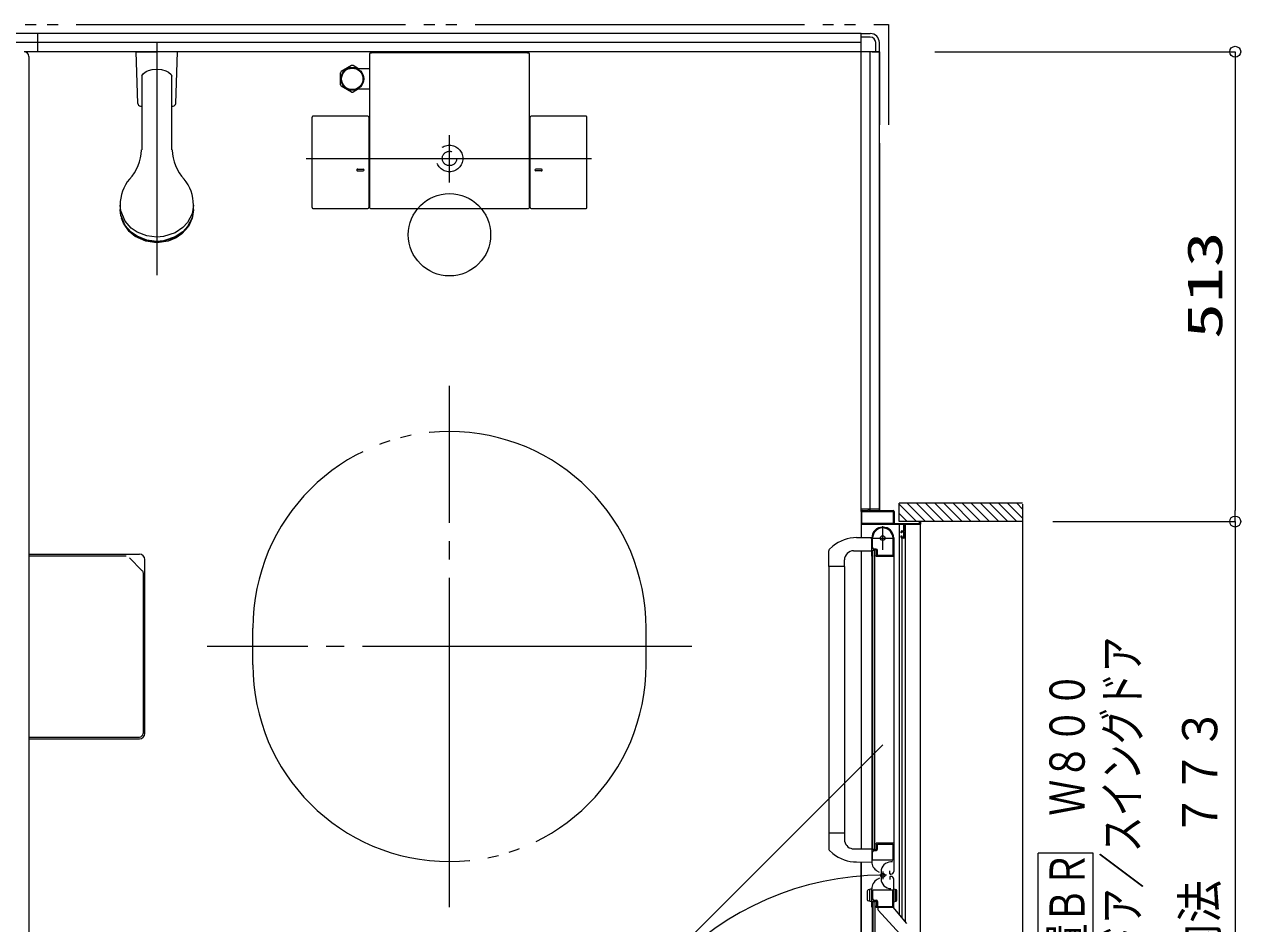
# Model space of a CAD drawing. Units: millimetres on the paper. Extents: x -305 to 305, y -152 to 152.
# Drawn here: x -164.2 to -97.7, y 32.4 to 81.6 of the extents above; entities that cross this region are included whole.
import ezdxf
from ezdxf.enums import TextEntityAlignment as Align

# ---------------------------------------------------------------- set-up
doc = ezdxf.new("R2010")
doc.units = ezdxf.units.MM
for name, pattern in [('DASHED2', [3, 2, -1]), ('LONG_CHAIN', [21, 18, -1, 1, -1]), ('LONG_DOUBLE_CHAIN', [21.8, 18, -1, 0.6, -0.6, 0.6, -1])]:
    doc.linetypes.add(name, pattern=pattern)
doc.layers.add('0-0_0', color=7, linetype='Continuous', lineweight=9)
doc.layers.add('0-1_VIEW0001', color=7, linetype='Continuous', lineweight=9)
doc.styles.add('ＭＳ ゴシック', font='')
doc.styles.get('ＭＳ ゴシック').set_extended_font_data('MS Gothic')

# ---------------------------------------------------------------- blocks, each defined once
blk = doc.blocks.new('_ORIGIN')
at = {"layer": '0-0_0'}
blk.add_line((0, 0), (-1, 0), dxfattribs=at)
blk.add_circle((0, 0), 0.5, dxfattribs=at)

msp = doc.modelspace()

# ---------------------------------------------------------------- linework, layer by layer
at = {"layer": '0-0_0'}
for p, q in [((-114.394, 80.074), (-97.984, 80.074)), ((-97.984, 79.474), (-97.984, 55.004)), ((-107.945, 54.404), (-97.984, 54.404)), ((-107.945, 54.404), (-97.984, 54.404)), ((-97.984, 53.804), (-97.984, 16.354))]:
    msp.add_line(p, q, dxfattribs=at)
at = {"layer": '0-1_VIEW0001', "linetype": 'LONG_DOUBLE_CHAIN'}
for p, q in [((-204.934, 81.573), (-116.934, 81.573)), ((-116.934, 81.573), (-116.934, 76.074)), ((-151.684, 46.573), (-151.684, 48.573)), ((-151.684, 46.573), (-151.684, 48.573)), ((-130.184, 46.573), (-130.184, 48.573)), ((-130.184, 46.573), (-130.184, 48.573)), ((-117.249, 42.195), (-128.01, 31.434))]:
    msp.add_line(p, q, dxfattribs=at)
at = {"layer": '0-1_VIEW0001'}
for p, q in [((-118.434, 81.073), (-203.434, 81.073)), ((-118.434, 81.073), (-203.434, 81.073)), ((-118.434, 80.573), (-203.434, 80.573)), ((-163.434, 80.073), (-163.434, 81.073)), ((-118.434, 54.948), (-118.434, 81.073)), ((-118.434, 80.673), (-118.434, 81.073)), ((-118.434, 81.073), (-117.934, 81.073)), ((-117.934, 80.873), (-118.434, 80.873)), ((-117.634, 80.073), (-117.634, 80.573)), ((-117.434, 80.073), (-117.434, 80.573)), ((-117.434, 80.073), (-164.167, 80.073)), ((-163.934, 79.824), (-163.934, 15.323)), ((-158.059, 80.072), (-156.934, 80.072)), ((-157.967, 77.245), (-158.059, 80.072)), ((-155.809, 80.072), (-156.934, 80.072)), ((-155.901, 77.245), (-155.809, 80.072)), ((-145.309, 79.97), (-145.309, 71.568)), ((-136.677, 80.018), (-145.192, 80.018)), ((-136.559, 71.568), (-136.559, 79.97)), ((-117.934, 54.998), (-117.934, 80.073)), ((-117.834, 80.073), (-117.434, 80.073)), ((-117.434, 54.998), (-117.434, 80.073)), ((-117.434, 80.073), (-117.434, 76.074)), ((-146.296, 79.317), (-146.852, 78.995)), ((-145.902, 79.143), (-146.202, 79.317)), ((-145.309, 79.143), (-145.951, 79.143)), ((-157.759, 78.751), (-157.759, 74.707)), ((-156.109, 74.707), (-156.109, 78.746)), ((-146.899, 78.272), (-146.899, 78.914)), ((-146.296, 77.87), (-146.852, 78.191)), ((-145.902, 78.043), (-146.202, 77.87)), ((-145.949, 78.043), (-145.309, 78.043)), ((-157.817, 77.1), (-157.759, 77.1)), ((-156.109, 77.1), (-156.051, 77.1)), ((-148.449, 71.568), (-148.449, 76.498)), ((-145.399, 76.548), (-148.399, 76.548)), ((-145.349, 76.498), (-145.349, 71.568)), ((-136.519, 71.568), (-136.519, 76.498)), ((-133.469, 76.548), (-136.469, 76.548)), ((-133.419, 71.568), (-133.419, 76.498)), ((-117.434, 75.074), (-117.434, 54.998)), ((-145.951, 73.663), (-145.648, 73.663)), ((-145.95, 73.563), (-145.648, 73.563)), ((-135.918, 73.663), (-136.22, 73.663)), ((-135.919, 73.563), (-136.22, 73.563)), ((-158.934, 71.694), (-158.934, 71.463)), ((-154.934, 71.463), (-154.934, 71.694)), ((-148.399, 71.518), (-145.399, 71.518)), ((-145.259, 71.518), (-136.609, 71.518)), ((-136.469, 71.518), (-133.469, 71.518)), ((-109.609, 55.398), (-116.359, 55.398)), ((-116.359, 54.399), (-116.359, 55.398)), ((-115.41, 54.398), (-116.359, 55.348)), ((-114.91, 54.398), (-115.909, 55.398)), ((-114.41, 54.398), (-115.409, 55.398)), ((-113.909, 54.398), (-114.909, 55.398)), ((-113.409, 54.398), (-114.409, 55.398)), ((-112.909, 54.398), (-113.909, 55.398)), ((-112.409, 54.398), (-113.409, 55.398)), ((-111.909, 54.398), (-112.909, 55.398)), ((-111.409, 54.398), (-112.409, 55.398)), ((-110.909, 54.398), (-111.909, 55.398)), ((-110.414, 54.398), (-111.414, 55.398)), ((-109.919, 54.398), (-110.919, 55.398)), ((-109.609, 54.583), (-110.424, 55.398)), ((-109.609, 55.078), (-109.929, 55.398)), ((-109.609, 55.347), (-109.609, 14.748)), ((-117.434, 55.073), (-118.434, 55.073)), ((-118.434, 54.95), (-118.434, 53.524)), ((-118.389, 54.313), (-118.389, 54.938)), ((-118.384, 54.998), (-118.049, 54.998)), ((-118.374, 54.953), (-116.694, 54.953)), ((-118.034, 55.013), (-118.034, 55.063)), ((-118.024, 55.073), (-118.004, 55.073)), ((-117.994, 55.063), (-117.994, 55.013)), ((-117.979, 54.998), (-116.684, 54.998)), ((-116.679, 54.938), (-116.679, 54.313)), ((-116.634, 54.948), (-116.634, 54.313)), ((-115.91, 54.398), (-116.359, 54.848)), ((-116.114, 54.248), (-118.409, 54.248)), ((-116.694, 54.298), (-118.374, 54.298)), ((-116.619, 54.298), (-115.249, 54.298)), ((-109.609, 54.398), (-116.359, 54.398)), ((-116.328, 32.903), (-116.328, 54.248)), ((-116.199, 53.898), (-116.114, 53.898)), ((-116.099, 53.913), (-116.099, 54.233)), ((-116.049, 54.233), (-116.049, 53.548)), ((-115.199, 54.248), (-116.034, 54.248)), ((-116.011, 32.519), (-116.011, 54.248)), ((-115.234, 54.313), (-115.234, 54.383)), ((-115.184, 54.383), (-115.184, 54.263)), ((-115.184, 15.898), (-115.184, 54.248)), ((-118.677, 53.523), (-117.859, 53.526)), ((-117.849, 52.513), (-117.849, 53.498)), ((-117.804, 52.968), (-117.804, 53.498)), ((-116.699, 53.572), (-116.699, 52.558)), ((-116.649, 53.499), (-116.649, 36.823)), ((-116.249, 53.793), (-116.249, 53.848)), ((-116.249, 53.548), (-116.249, 53.613)), ((-116.214, 53.778), (-116.234, 53.778)), ((-116.234, 53.628), (-116.214, 53.628)), ((-116.199, 53.838), (-116.199, 53.793)), ((-116.199, 53.613), (-116.199, 53.568)), ((-116.099, 53.498), (-116.199, 53.498)), ((-116.188, 32.733), (-116.188, 53.498)), ((-116.114, 53.853), (-116.184, 53.853)), ((-116.184, 53.553), (-116.114, 53.553)), ((-116.099, 53.568), (-116.099, 53.838)), ((-163.934, 52.623), (-157.884, 52.623)), ((-120.199, 51.948), (-120.199, 52.808)), ((-119.973, 53.061), (-120.172, 52.877)), ((-118.844, 52.803), (-117.849, 52.803)), ((-118.434, 52.798), (-118.434, 36.524)), ((-117.684, 52.823), (-117.784, 52.823)), ((-117.784, 36.498), (-117.784, 52.823)), ((-117.634, 52.848), (-117.759, 52.848)), ((-117.614, 52.893), (-117.729, 52.893)), ((-117.684, 36.498), (-117.684, 52.823)), ((-117.624, 52.527), (-117.624, 52.533)), ((-117.584, 52.573), (-117.584, 52.798)), ((-117.539, 52.558), (-117.539, 52.818)), ((-116.709, 52.548), (-117.529, 52.548)), ((-157.584, 42.823), (-157.584, 52.323)), ((-120.199, 51.948), (-120.199, 36.512)), ((-119.344, 51.948), (-120.199, 51.948)), ((-119.349, 51.948), (-119.349, 37.374)), ((-119.344, 51.948), (-119.344, 52.303)), ((-117.834, 36.823), (-117.834, 52.498)), ((-117.808, 52.498), (-117.834, 52.498)), ((-117.786, 52.52), (-117.795, 52.505)), ((-117.614, 52.505), (-117.622, 52.52)), ((-116.659, 52.498), (-117.601, 52.498)), ((-163.934, 42.523), (-157.884, 42.523)), ((-119.344, 37.374), (-120.199, 37.374)), ((-119.344, 37.374), (-119.344, 37.019)), ((-117.849, 36.808), (-117.849, 35.822)), ((-117.834, 36.823), (-117.808, 36.823)), ((-117.795, 36.816), (-117.786, 36.802)), ((-117.624, 36.788), (-117.624, 36.794)), ((-117.622, 36.802), (-117.614, 36.816)), ((-116.649, 36.823), (-117.601, 36.823)), ((-117.584, 36.523), (-117.584, 36.748)), ((-117.539, 36.508), (-117.539, 36.758)), ((-117.524, 36.773), (-116.709, 36.773)), ((-116.699, 36.763), (-116.699, 35.903)), ((-116.649, 36.854), (-116.649, 35.284)), ((-119.974, 36.261), (-120.172, 36.444)), ((-118.914, 36.524), (-117.859, 36.524)), ((-117.804, 35.908), (-117.804, 36.358)), ((-117.784, 36.498), (-117.684, 36.498)), ((-117.759, 36.473), (-117.634, 36.473)), ((-117.729, 36.433), (-117.614, 36.433)), ((-105.755, 36.285), (-108.755, 36.285)), ((-108.755, 24.285), (-108.755, 36.285)), ((-105.755, 24.285), (-105.755, 36.285)), ((-118.677, 35.798), (-117.859, 35.796)), ((-118.434, 14.073), (-118.434, 35.798)), ((-118.434, 35.798), (-118.434, 15.198)), ((-116.709, 35.893), (-117.789, 35.893)), ((-117.419, 35.227), (-117.549, 35.302)), ((-117.343, 35.263), (-117.343, 34.883)), ((-116.854, 35.158), (-116.854, 35.308)), ((-116.723, 35.803), (-116.803, 35.803)), ((-117.419, 34.919), (-117.549, 34.844)), ((-116.854, 34.988), (-116.854, 34.838)), ((-116.799, 35.133), (-116.829, 35.133)), ((-116.799, 35.013), (-116.829, 35.013)), ((-116.649, 33.293), (-116.649, 34.863)), ((-118.099, 34.198), (-118.099, 33.747)), ((-117.849, 34.323), (-118.044, 34.27)), ((-117.949, 33.649), (-117.949, 34.296)), ((-117.849, 33.338), (-117.849, 34.324)), ((-117.804, 34.238), (-117.804, 33.788)), ((-116.709, 34.253), (-117.789, 34.253)), ((-116.699, 33.383), (-116.699, 34.243)), ((-116.549, 33.649), (-116.549, 34.296)), ((-116.499, 34.256), (-116.499, 33.69)), ((-117.849, 33.623), (-118.044, 33.675)), ((-117.834, 33.323), (-117.834, 17.648)), ((-117.834, 33.323), (-117.808, 33.323)), ((-117.795, 33.33), (-117.786, 33.345)), ((-117.784, 33.648), (-117.784, 17.323)), ((-117.784, 33.648), (-117.684, 33.648)), ((-117.759, 33.673), (-117.634, 33.673)), ((-117.729, 33.713), (-117.614, 33.713)), ((-117.684, 33.648), (-117.684, 17.323)), ((-117.624, 33.358), (-117.624, 33.352)), ((-117.622, 33.345), (-117.614, 33.33)), ((-117.601, 33.323), (-116.659, 33.323)), ((-117.584, 33.623), (-117.584, 33.398)), ((-117.539, 33.638), (-117.539, 33.388)), ((-117.524, 33.373), (-116.709, 33.373)), ((-117.524, 33.323), (-117.524, 33.232)), ((-115.936, 32.428), (-116.674, 33.323)), ((-116.649, 33.623), (-116.525, 33.656)), ((-117.495, 33.161), (-116.317, 31.873))]:
    msp.add_line(p, q, dxfattribs=at)
at = {"layer": '0-1_VIEW0001', "linetype": 'LONG_CHAIN'}
for p, q in [((-156.934, 80.598), (-156.934, 67.857)), ((-140.934, 72.938), (-140.934, 75.514)), ((-148.768, 74.243), (-133.173, 74.243)), ((-140.934, 33.323), (-140.934, 61.823)), ((-140.934, 33.323), (-140.934, 61.823)), ((-117.249, 52.848), (-117.249, 54.148)), ((-117.899, 53.498), (-116.599, 53.498)), ((-127.684, 47.573), (-154.184, 47.573)), ((-127.684, 47.573), (-154.184, 47.573)), ((-117.249, 35.286), (-117.249, 34.861)), ((-117.037, 35.073), (-117.428, 35.073))]:
    msp.add_line(p, q, dxfattribs=at)
at = {"layer": '0-1_VIEW0001', "color": 4}
for p, q in [((-163.934, 52.521), (-158.616, 52.521)), ((-157.745, 51.733), (-158.434, 52.422)), ((-157.686, 51.591), (-157.686, 42.825)), ((-163.934, 42.625), (-157.886, 42.625))]:
    msp.add_line(p, q, dxfattribs=at)
at = {"layer": '0-1_VIEW0001'}
for points in [[(-145.259, 80.02), (-145.192, 80.02), (-145.192, 80.018)], [(-136.677, 80.018), (-136.677, 80.02), (-136.609, 80.02)], [(-157.759, 78.751), (-157.664, 78.881), (-157.51, 78.994), (-157.381, 79.052), (-157.191, 79.104), (-156.935, 79.128), (-156.682, 79.105), (-156.434, 79.03), (-156.294, 78.952), (-156.157, 78.825), (-156.109, 78.746)], [(-154.934, 71.694), (-155.009, 71.22), (-155.25, 70.751), (-155.502, 70.473), (-155.927, 70.183), (-156.57, 69.974), (-156.934, 69.944), (-157.476, 70.01), (-158.013, 70.22), (-158.33, 70.441), (-158.662, 70.812), (-158.901, 71.375), (-158.934, 71.694)], [(-154.934, 71.463), (-155.009, 70.99), (-155.25, 70.52), (-155.502, 70.243), (-155.927, 69.952), (-156.57, 69.743), (-156.934, 69.714), (-157.476, 69.779), (-158.013, 69.99), (-158.33, 70.211), (-158.662, 70.582), (-158.901, 71.145), (-158.934, 71.463)], [(-154.934, 71.439), (-155.009, 70.965), (-155.25, 70.496), (-155.502, 70.218), (-155.927, 69.928), (-156.57, 69.719), (-156.934, 69.69), (-157.476, 69.755), (-158.013, 69.966), (-158.33, 70.186), (-158.662, 70.558), (-158.901, 71.121), (-158.934, 71.439)], [(-155.007, 70.973), (-155.21, 70.52), (-155.564, 70.121), (-155.868, 69.913), (-156.321, 69.725), (-156.934, 69.64), (-157.538, 69.723), (-158.124, 69.987), (-158.452, 70.259), (-158.761, 70.702), (-158.862, 70.973)], [(-116.649, 33.623), (-116.649, 34.323), (-116.525, 34.289)]]:
    msp.add_lwpolyline(points, dxfattribs=at)
at = {"layer": '0-1_VIEW0001', "color": 4}
for points in [[(-157.745, 51.733), (-157.719, 51.701), (-157.706, 51.677)], [(-157.706, 51.677), (-157.691, 51.633), (-157.686, 51.591)]]:
    msp.add_lwpolyline(points, dxfattribs=at)
at = {"layer": '0-1_VIEW0001'}
for centre, radius in [((-146.249, 78.593), 0.625), ((-146.249, 78.593), 0.586), ((-117.249, 53.498), 0.125), ((-117.249, 35.073), 0.113)]:
    msp.add_circle(centre, radius, dxfattribs=at)
at = {"layer": '0-1_VIEW0001', "linetype": 'DASHED2'}
for radius in [0.725, 0.395]:
    msp.add_circle((-140.934, 74.243), radius, dxfattribs=at)
at = {"layer": '0-1_VIEW0001', "linetype": 'LONG_DOUBLE_CHAIN'}
msp.add_circle((-140.934, 70.073), 2.25, dxfattribs=at)
at = {"layer": '0-1_VIEW0001'}
for centre, radius, start, end in [((-117.934, 80.573), 0.5, 0, 90), ((-117.934, 80.573), 0.3, 0, 90), ((-164.184, 79.824), 0.25, 0, 90), ((-145.259, 79.97), 0.05, 90, 180), ((-146.249, 78.593), 0.725, 86.29156, 93.70844), ((-146.249, 78.593), 0.725, 146.29156, 153.70844), ((-146.249, 78.593), 0.725, 206.29156, 213.70844), ((-146.249, 78.593), 0.725, 266.29156, 273.70844), ((-157.817, 77.25), 0.15, 181.85924, 263.59563), ((-156.051, 77.25), 0.15, 276.40458, 358.14077), ((-148.399, 76.498), 0.05, 90, 180), ((-145.399, 76.498), 0.05, 0, 90), ((-136.469, 76.498), 0.05, 90, 180), ((-133.469, 76.498), 0.05, 359.99997, 90), ((-160.268, 74.808), 2.5, 317.34318, 357.6964), ((-153.601, 74.808), 2.5, 182.30366, 222.65686), ((-145.949, 73.613), 0.05, 88.07467, 270), ((-145.649, 73.613), 0.05, 270, 90), ((-136.219, 73.613), 0.05, 90, 270), ((-135.919, 73.613), 0.05, 270, 91.92533), ((-156.81, 71.738), 2.125, 139.64678, 181.19028), ((-157.059, 71.738), 2.125, 358.80972, 40.3532), ((-148.399, 71.568), 0.05, 180, 270), ((-145.399, 71.568), 0.05, 270, 0), ((-145.259, 71.568), 0.05, 180, 270), ((-136.609, 71.568), 0.05, 270, 0), ((-136.469, 71.568), 0.05, 180, 270), ((-133.469, 71.568), 0.05, 270, 359.99997), ((-118.384, 54.948), 0.05, 90, 180), ((-118.374, 54.938), 0.015, 90, 180), ((-118.049, 55.013), 0.015, 270, 0), ((-118.024, 55.063), 0.01, 90, 180), ((-118.004, 55.063), 0.01, 0, 90), ((-117.979, 55.013), 0.015, 180, 270), ((-116.694, 54.938), 0.015, 0, 90), ((-116.684, 54.948), 0.05, 0, 90), ((-118.409, 54.273), 0.025, 180, 270), ((-118.374, 54.313), 0.015, 180, 270), ((-117.249, 53.498), 0.6, 0, 180), ((-117.249, 53.498), 0.555, 7.76707, 180), ((-116.694, 54.313), 0.015, 270, 0), ((-116.619, 54.313), 0.015, 180, 270), ((-116.199, 53.848), 0.05, 90, 180), ((-116.114, 54.233), 0.015, 0, 90), ((-116.114, 53.913), 0.015, 270, 0), ((-116.034, 54.233), 0.015, 90, 180), ((-115.249, 54.313), 0.015, 270, 0), ((-115.219, 54.383), 0.015, 90, 180), ((-115.199, 54.383), 0.015, 0, 90), ((-115.199, 54.263), 0.015, 270, 0), ((-118.67, 51.453), 2.07, 90.2, 129.02418), ((-116.709, 53.572), 0.01, 0, 7.76707), ((-116.234, 53.793), 0.015, 180, 270), ((-116.234, 53.613), 0.015, 90, 180), ((-116.199, 53.548), 0.05, 180, 270), ((-116.214, 53.793), 0.015, 270, 0), ((-116.214, 53.613), 0.015, 0, 90), ((-116.184, 53.838), 0.015, 90, 180), ((-116.184, 53.568), 0.015, 180, 270), ((-116.114, 53.838), 0.015, 0, 90), ((-116.114, 53.568), 0.015, 270, 0), ((-116.099, 53.548), 0.05, 270, 0), ((-157.884, 52.323), 0.3, 0, 90), ((-120.099, 52.808), 0.1, 136.52757, 180), ((-118.844, 52.303), 0.5, 90, 180), ((-117.729, 52.968), 0.075, 180, 270), ((-117.759, 52.823), 0.025, 90, 180), ((-117.634, 52.798), 0.05, 0, 90), ((-117.609, 52.533), 0.015, 90, 180), ((-117.614, 52.818), 0.075, 0, 90), ((-117.609, 52.573), 0.025, 270, 0), ((-117.529, 52.558), 0.01, 180, 270), ((-116.709, 52.558), 0.01, 270, 0), ((-117.834, 52.513), 0.015, 180, 270), ((-117.808, 52.513), 0.015, 270, 329.03624), ((-117.799, 52.527), 0.015, 329.03624, 0), ((-117.609, 52.527), 0.015, 180, 210.96376), ((-117.601, 52.513), 0.015, 210.96376, 270), ((-116.659, 52.508), 0.01, 270, 0), ((-157.884, 42.823), 0.3, 270, 0), ((-118.844, 37.019), 0.5, 180, 262.04438), ((-117.834, 36.808), 0.015, 90, 180), ((-117.808, 36.808), 0.015, 30.96376, 90), ((-117.799, 36.794), 0.015, 0, 30.96376), ((-117.609, 36.794), 0.015, 149.03624, 180), ((-117.609, 36.788), 0.015, 180, 270), ((-117.601, 36.808), 0.015, 90, 149.03624), ((-117.609, 36.748), 0.025, 0, 90), ((-117.524, 36.758), 0.015, 90, 180), ((-116.709, 36.763), 0.01, 0, 90), ((-116.659, 36.813), 0.01, 0, 90), ((-120.099, 36.513), 0.1, 180, 223.47243), ((-118.67, 37.868), 2.07, 230.94186, 269.8), ((-117.729, 36.358), 0.075, 90, 180), ((-117.789, 35.908), 0.015, 180, 270), ((-117.759, 36.498), 0.025, 180, 270), ((-117.634, 36.523), 0.05, 270, 0), ((-117.614, 36.508), 0.075, 270, 0), ((-117.249, 35.822), 0.6, 180, 240), ((-116.803, 35.263), 0.54, 90, 180), ((-116.799, 35.283), 0.15, 270, 0), ((-116.709, 35.903), 0.01, 270, 0), ((-117.249, 34.324), 0.6, 120, 180), ((-116.803, 34.883), 0.54, 180, 270), ((-116.829, 35.158), 0.025, 180, 270), ((-116.829, 34.988), 0.025, 90, 180), ((-116.799, 34.863), 0.15, 0, 90), ((-118.024, 34.198), 0.075, 105, 180), ((-117.789, 34.238), 0.015, 90, 180), ((-116.709, 34.243), 0.01, 0, 90), ((-116.534, 34.256), 0.035, 0, 75), ((-118.024, 33.747), 0.075, 180, 255), ((-117.834, 33.338), 0.015, 180, 270), ((-117.808, 33.338), 0.015, 270, 329.03624), ((-117.729, 33.788), 0.075, 180, 270), ((-117.799, 33.352), 0.015, 329.03624, 0), ((-117.759, 33.648), 0.025, 90, 180), ((-117.634, 33.623), 0.05, 0, 90), ((-117.609, 33.358), 0.015, 90, 180), ((-117.609, 33.352), 0.015, 180, 210.96376), ((-117.614, 33.638), 0.075, 0, 90), ((-117.601, 33.338), 0.015, 210.96376, 270), ((-117.609, 33.398), 0.025, 270, 0), ((-117.524, 33.388), 0.015, 180, 270), ((-116.709, 33.383), 0.01, 270, 0), ((-116.659, 33.333), 0.01, 270, 0), ((-116.534, 33.69), 0.035, 285, 0), ((-117.424, 33.232), 0.1, 180, 222.43623)]:
    msp.add_arc(centre, radius, start, end, dxfattribs=at)
at = {"layer": '0-1_VIEW0001', "color": 5}
msp.add_arc((-136.609, 79.97), 0.05, 0, 90, dxfattribs=at)
at = {"layer": '0-1_VIEW0001', "linetype": 'LONG_DOUBLE_CHAIN'}
for centre, radius, start, end in [((-140.934, 48.573), 10.75, 0, 180), ((-140.934, 48.573), 10.75, 0, 180), ((-140.934, 46.573), 10.75, 180, 0), ((-140.934, 46.573), 10.75, 180, 0), ((-117.249, 19.148), 15.925, 90, 183.99733)]:
    msp.add_arc(centre, radius, start, end, dxfattribs=at)
at = {"layer": '0-1_VIEW0001', "color": 4}
msp.add_arc((-157.886, 42.825), 0.2, 270, 0, dxfattribs=at)

# ---------------------------------------------------------------- block references
at = {"layer": '0-0_0', "xscale": 0.6, "yscale": 0.6}
for p, rotation in [((-97.984, 80.074), 90), ((-97.984, 54.404), 270), ((-97.984, 54.404), 90)]:
    msp.add_blockref('_ORIGIN', p, dxfattribs=dict(at, rotation=rotation))

# ---------------------------------------------------------------- texts
at = {"layer": '0-0_0', "style": 'ＭＳ ゴシック'}
for s, width, p in [('513', 1.5, (-98.114, 64.383)), ('額縁内法\u3000７７３', 0.9, (-98.386, 25.386))]:
    msp.add_text(s, height=1.921, rotation=90, dxfattribs=dict(at, width=width)).set_placement(p, align=Align.BOTTOM_LEFT)
at = {"layer": '0-1_VIEW0001', "style": 'ＭＳ ゴシック', "width": 0.75}
for s, p in [('２枚折りドア／スイングドア', (-102.638, 22.571)), ('ドア位置ＢＲ\u3000Ｗ８００', (-105.635, 24.571))]:
    msp.add_text(s, height=1.921, rotation=90, dxfattribs=at).set_placement(p, align=Align.BOTTOM_LEFT)

doc.saveas('drawing.dxf')
